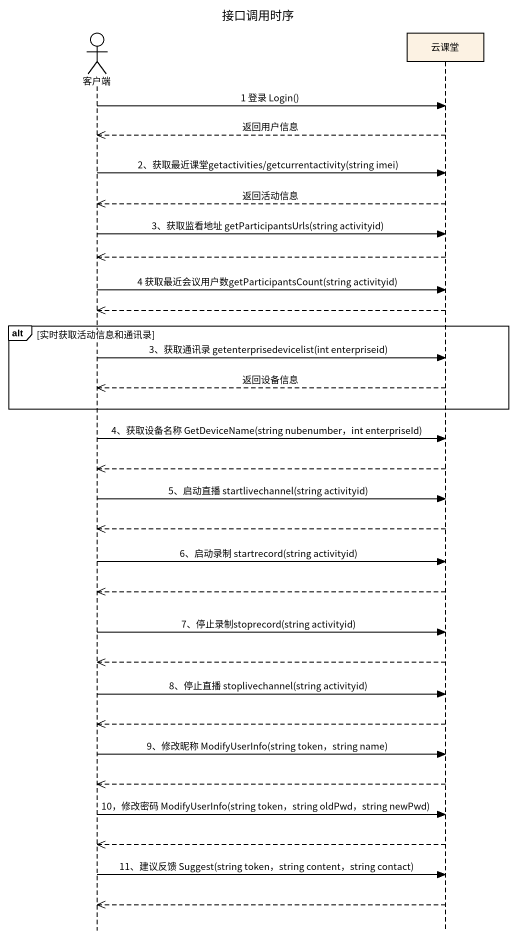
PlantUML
@startuml
title 接口调用时序
hide footbox
actor 客户端
participant 云课堂

客户端 -> 云课堂 : 1 登录 Login()
云课堂 -->> 客户端 : 返回用户信息
客户端 -> 云课堂 : 2、获取最近课堂getactivities/getcurrentactivity(string imei)
云课堂 -->> 客户端 : 返回活动信息
客户端 -> 云课堂 : 3、获取监看地址 getParticipantsUrls(string activityid)
云课堂 -->> 客户端
客户端 -> 云课堂 : 4 获取最近会议用户数getParticipantsCount(string activityid)
云课堂 -->> 客户端
alt 实时获取活动信息和通讯录
  客户端 -> 云课堂 : 3、获取通讯录 getenterprisedevicelist(int enterpriseid)
  云课堂 -->> 客户端 : 返回设备信息
end
客户端 -> 云课堂 : 4、获取设备名称 GetDeviceName(string nubenumber，int enterpriseId)
云课堂 -->> 客户端
客户端 -> 云课堂 : 5、启动直播 startlivechannel(string activityid)
云课堂 -->> 客户端
客户端 -> 云课堂 : 6、启动录制 startrecord(string activityid)
云课堂 -->> 客户端
客户端 -> 云课堂 : 7、停止录制stoprecord(string activityid)
云课堂 -->> 客户端
客户端 -> 云课堂 : 8、停止直播 stoplivechannel(string activityid)
云课堂 -->> 客户端
客户端 -> 云课堂 : 9、修改昵称 ModifyUserInfo(string token，string name)
云课堂 -->> 客户端
客户端 -> 云课堂 : 10，修改密码 ModifyUserInfo(string token，string oldPwd，string newPwd)
云课堂 -->> 客户端
客户端 -> 云课堂 : 11、建议反馈 Suggest(string token，string content，string contact)
云课堂 -->> 客户端
@enduml
